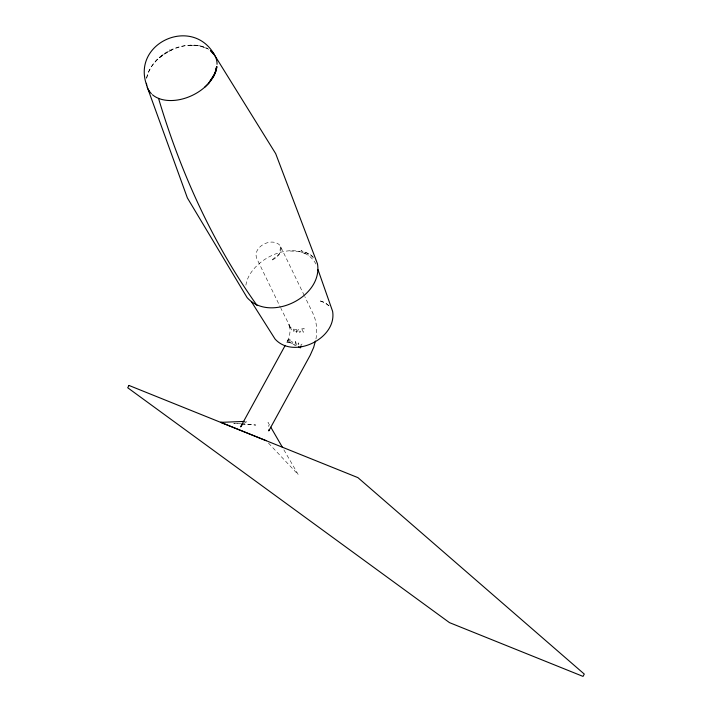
<?xml version="1.0" encoding="UTF-8"?>
<svg xmlns="http://www.w3.org/2000/svg" width="712" height="712" viewBox="0 0 712 712"><rect width="100%" height="100%" fill="white"/><g stroke="black" fill="none" stroke-linecap="round" stroke-linejoin="round"><path stroke-width="0.53" stroke-dasharray="3.56 2.67" d="M298.666 344.848L298.809 342.828L296.682 345.907C293.584 345.329 287.568 339.437 285.743 344.421M315.968 338.939C317.436 330.395 316.698 321.45 313.004 313.547L304.781 296.557M296.432 344.839L295.694 341.662L291.608 343.576L292.943 340.585L289.57 342.828L290.754 339.677L288.022 342.419L289.277 338.992L287.052 342.365C289.722 336.607 291.315 329.736 288.707 323.666L290.282 328.695L290.487 327.422L280.893 308.332M146.708 78.071C152.635 52.537 185.458 37.602 208.758 49.279M245.889 285.209C249.948 257.584 300.482 235.272 316.146 264.375M294.893 345.026L295.694 341.662M286.803 342.481L288.6 338.574M154.994 62.078C158.865 56.791 165.682 54.673 169.634 49.787M296.61 332.282L298.257 329.807L304.158 328.401L303.241 332.273L302.2 329.104L299.823 332.54L298.257 329.807L293.024 329.06L290.487 327.422L291.671 330.288L293.024 329.06L293.833 331.516L294.626 329.549L296.61 332.282L296.379 329.798M300.66 345.151L302.093 344.012M243.753 423.409L247.545 421.29L245.4 421.379M168.415 51.647L173.71 49.11M161.624 55.34L163.457 54.708M190.211 45.185L200.401 45.915L207.824 48.906M289.998 250.962L300.268 251.701L308.697 255.092M233.847 423.337L240.425 423.818L233.847 423.373M241.528 423.898L255.75 425.046L241.51 423.96M313.129 256.881L309.747 254.175L300.998 250.651L309.747 254.175L315.728 260.12M329.042 305.653L322.945 301.737L319.118 300.562L326.283 303.445L329.077 306.222M268.495 443.122L298.266 474.664L283.421 449.032M269.679 425.287L268.032 422.438L268.842 426.559M304.291 295.56L280.11 245.587C272.349 236.464 252.279 246.681 256.703 258.358L280.403 307.326M289.748 326.844L289.001 325.055L290.282 328.695M146.583 78.329A37.38 24.92 -25.8 0 1 170.782 50.427A37.38 24.92 -25.8 0 1 207.708 48.647M280.706 246.85L279.122 254.335L271.263 260.441A13.35 8.9 -25.8 0 0 280.706 246.85"/><path stroke-width="1.07" d="M269.1 429.478L268.789 430.911L310.201 355.243L313.672 347.412L315.389 341.057M208.411 83.58L214.259 75.16L216.92 66.519L215.896 68.423L216.012 70.817L213.226 76.113L208.411 83.58L204.46 87.451M301.221 345.934L300.357 347.865L298.524 346.86M285.209 345.391L240.612 426.88L242.329 424.557M213.226 76.113L214.259 75.16M244.323 421.415L220.693 422.367L266.199 440.692M222.892 422.536L220.693 422.367L222.892 422.536M147.259 87.175L187.372 197.927L247.091 297.572C269.545 322.99 323.061 297.162 317.481 263.823L275.695 153.659L214.463 54.949L210.369 50.57M212.318 52.822L214.463 54.949M148.933 90.709L151.416 93.797M214.223 54.432C192.026 15.682 131.293 43.112 146.708 85.262M251.327 301.55L275.001 338.957C293.38 359.756 337.168 338.618 332.611 311.331L317.97 269.59M270.783 427.191L282.326 447.127M210.983 50.935A37.38 24.92 -25.8 0 1 217.053 64.311M216.813 67.329A37.38 24.92 -25.8 0 1 190.077 96.387A37.38 24.92 -25.8 0 1 152.412 94.723M149.413 91.43A37.38 24.92 -25.8 0 1 146.432 83.286M257.148 305.599A1063.746 678.349 -68.1 0 1 158.536 98.372M128.979 385.441L127.715 387.755L449.477 622.626L583.021 676.4L584.285 674.077L357.913 477.627L128.979 385.441"/></g></svg>
